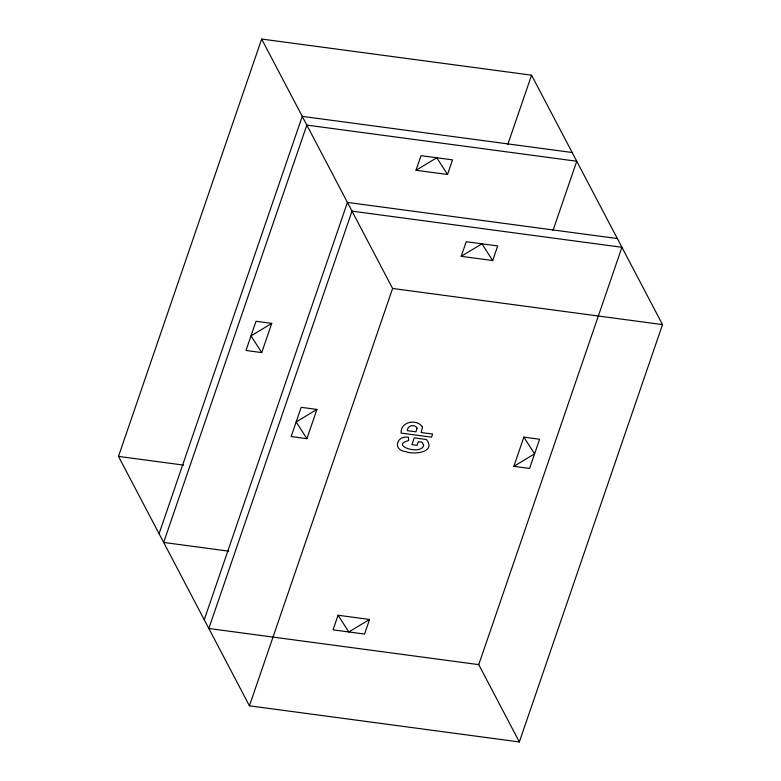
<?xml version="1.0" encoding="UTF-8"?>
<svg xmlns="http://www.w3.org/2000/svg" width="781" height="781" viewBox="0 0 781 781"><rect width="100%" height="100%" fill="white"/><g stroke="black" fill="none" stroke-linecap="round" stroke-linejoin="round"><path stroke-width="1.17" d="M118.487 456.397L261.655 39.05L531.568 75.181L662.513 324.603L519.345 741.95L249.432 705.819L118.487 456.397L183.555 465.105M159.08 533.716L302.247 116.369L572.161 152.51M261.723 352.592L271.749 323.383L256.002 321.274L245.976 350.484L261.723 352.592L250.994 335.879L271.749 323.383M204.251 619.763L347.428 202.416L617.341 238.556M306.904 438.649L316.92 409.429L301.183 407.321L291.157 436.54L306.904 438.649L296.165 421.925L316.92 409.429M416.019 170.278L421.037 155.663L452.521 159.88L447.513 174.485L416.019 170.278L436.784 157.772L447.513 174.485M249.432 705.819L392.609 288.472L261.655 39.05M338.066 615.243L333.057 629.847L364.551 634.065L369.559 619.46L338.066 615.243L348.804 631.956L369.559 619.46M461.2 256.324L466.208 241.719L497.702 245.927L492.694 260.542L461.2 256.324L481.955 243.818L492.694 260.542M507.835 144.358L531.568 75.181M553.016 230.405L576.749 161.237L306.835 125.097L163.659 542.444L228.726 551.161M513.839 466.345L523.856 437.135L539.603 439.244L529.577 468.454L513.839 466.345L534.595 453.849L523.856 437.135M392.609 288.472L662.513 324.603M478.528 664.211L519.345 741.95M422.511 427.178L421.135 432.518L432.625 434.051L431.551 437.175L401.102 433.104C400.458 421.193 417.376 418.577 422.511 427.178M423.634 445.238C421.73 455.782 389.299 445.434 408.551 440.572L408.473 437.311C396.318 435.134 392.462 450.325 405.856 451.623C413.5 454.913 436.706 452.492 426.367 439.498L414.233 437.877L411.919 444.614L417.054 445.297L418.284 441.714L422.14 442.231L423.634 445.238M416.956 428.554L415.961 431.825L407.321 430.663C407.243 425.538 414.155 423.937 416.917 427.578L416.956 428.554M352.006 211.143L208.839 628.49L478.753 664.631L621.92 247.284L352.006 211.143"/></g></svg>
